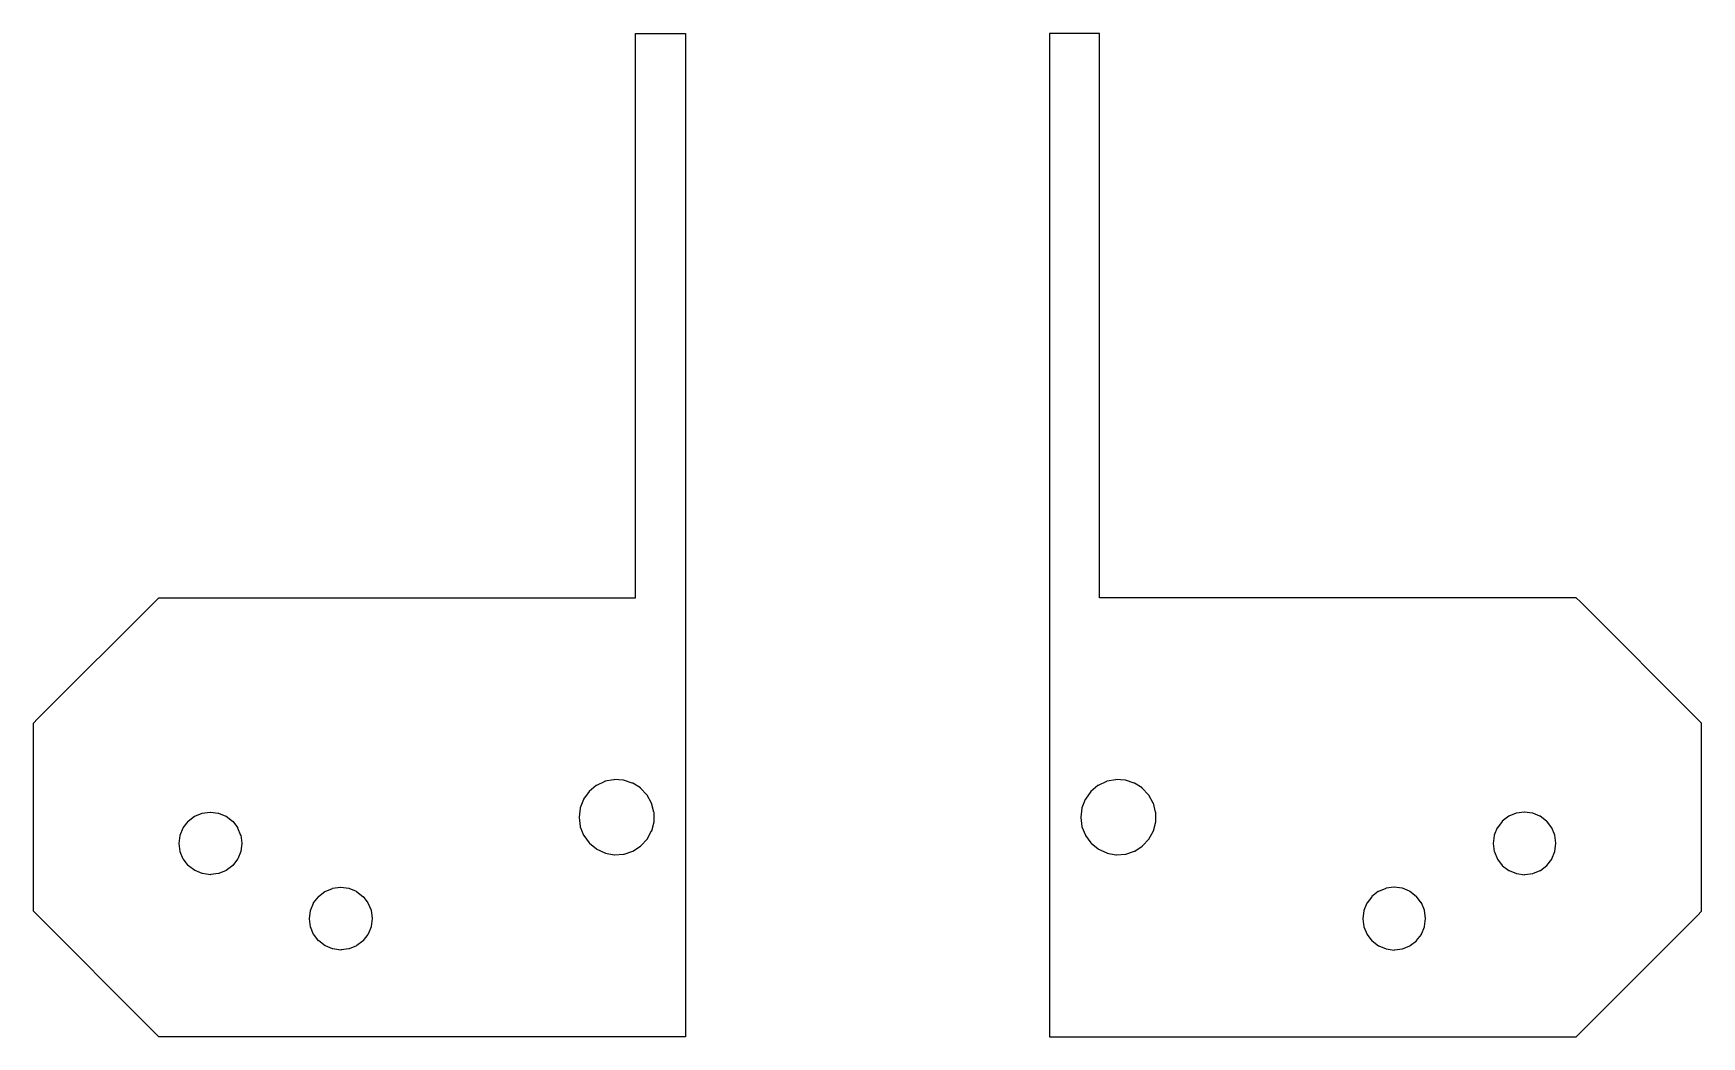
# Model space of a CAD drawing. Header units: metres. Extents: x -61 to 72, y 49 to 129.
import ezdxf

# ---------------------------------------------------------------- set-up
doc = ezdxf.new("R2010")
doc.units = ezdxf.units.M

msp = doc.modelspace()

# ---------------------------------------------------------------- linework, layer by layer
for p, q in [((-13.25, 126.35), (-13.25, 128.95)), ((-13.25, 128.95), (-13.05, 128.95)), ((-13.05, 128.95), (-9.25, 128.95)), ((-9.25, 128.95), (-9.25, 126.35)), ((23.55, 128.95), (19.75, 128.95)), ((19.75, 128.95), (19.75, 126.35)), ((23.75, 128.95), (23.55, 128.95)), ((23.75, 126.35), (23.75, 128.95)), ((-13.25, 85.85), (-13.25, 126.35)), ((-9.25, 126.35), (-9.25, 54.35)), ((19.75, 126.35), (19.75, 54.35)), ((23.75, 85.85), (23.75, 126.35)), ((-13.25, 83.95), (-13.25, 85.85)), ((23.75, 83.95), (23.75, 85.85)), ((-60.92, 74.29), (-51.25, 83.95)), ((-51.25, 83.95), (-14.52, 83.95)), ((-14.52, 83.95), (-13.25, 83.95)), ((60.48, 83.95), (23.75, 83.95)), ((61.75, 83.95), (60.48, 83.95)), ((62.08, 83.62), (61.75, 83.95)), ((61.75, 83.95), (61.75, 83.95)), ((71.75, 73.95), (62.08, 83.62)), ((-61.25, 73.95), (-60.92, 74.29)), ((-61.25, 73.45), (-61.25, 73.95)), ((-61.25, 58.95), (-61.25, 73.45)), ((71.75, 59.45), (71.75, 73.95)), ((-15.7, 69.29), (-16.36, 68.99)), ((-15.68, 69.31), (-15.7, 69.29)), ((-14.96, 69.44), (-15.68, 69.31)), ((-14.94, 69.45), (-14.96, 69.44)), ((-14.21, 69.4), (-14.94, 69.45)), ((-14.19, 69.4), (-14.21, 69.4)), ((-13.5, 69.17), (-14.19, 69.4)), ((-13.47, 69.17), (-13.5, 69.17)), ((-12.86, 68.78), (-13.47, 69.17)), ((24.3, 69.29), (23.64, 68.99)), ((24.32, 69.31), (24.3, 69.29)), ((25.04, 69.44), (24.32, 69.31)), ((25.06, 69.45), (25.04, 69.44)), ((25.79, 69.4), (25.06, 69.45)), ((25.81, 69.4), (25.79, 69.4)), ((26.5, 69.17), (25.81, 69.4)), ((26.53, 69.17), (26.5, 69.17)), ((27.14, 68.78), (26.53, 69.17)), ((-17.39, 67.87), (-17.66, 67.2)), ((-17.38, 67.9), (-17.39, 67.87)), ((-16.95, 68.49), (-17.38, 67.9)), ((-16.94, 68.51), (-16.95, 68.49)), ((-16.38, 68.97), (-16.94, 68.51)), ((-16.94, 68.51), (-16.94, 68.51)), ((-16.36, 68.99), (-16.38, 68.97)), ((-12.84, 68.76), (-12.86, 68.78)), ((-12.34, 68.23), (-12.84, 68.76)), ((-12.32, 68.22), (-12.34, 68.23)), ((-11.97, 67.58), (-12.32, 68.22)), ((22.61, 67.87), (22.34, 67.2)), ((22.62, 67.9), (22.61, 67.87)), ((23.05, 68.49), (22.62, 67.9)), ((23.06, 68.51), (23.05, 68.49)), ((23.62, 68.97), (23.06, 68.51)), ((23.06, 68.51), (23.06, 68.51)), ((23.64, 68.99), (23.62, 68.97)), ((27.16, 68.76), (27.14, 68.78)), ((27.66, 68.23), (27.16, 68.76)), ((27.68, 68.22), (27.66, 68.23)), ((28.03, 67.58), (27.68, 68.22)), ((-48.9, 66.13), (-48.4, 66.52)), ((-48.4, 66.52), (-48.38, 66.53)), ((-48.38, 66.53), (-47.8, 66.77)), ((-47.8, 66.77), (-47.78, 66.78)), ((-47.78, 66.78), (-47.15, 66.86)), ((-47.15, 66.86), (-47.13, 66.86)), ((-47.13, 66.86), (-46.51, 66.78)), ((-46.51, 66.78), (-46.49, 66.78)), ((-46.49, 66.78), (-45.9, 66.54)), ((-45.9, 66.54), (-45.88, 66.53)), ((-45.88, 66.53), (-45.38, 66.14)), ((-17.66, 67.17), (-17.75, 66.45)), ((-17.66, 67.2), (-17.66, 67.17)), ((-11.96, 67.56), (-11.97, 67.58)), ((-11.78, 66.85), (-11.96, 67.56)), ((-11.77, 66.83), (-11.78, 66.85)), ((-11.77, 66.1), (-11.77, 66.83)), ((22.34, 67.17), (22.25, 66.45)), ((22.34, 67.2), (22.34, 67.17)), ((28.04, 67.56), (28.03, 67.58)), ((28.22, 66.85), (28.04, 67.56)), ((28.23, 66.83), (28.22, 66.85)), ((28.23, 66.1), (28.23, 66.83)), ((56.37, 66.52), (55.86, 66.13)), ((56.38, 66.53), (56.37, 66.52)), ((56.97, 66.77), (56.38, 66.53)), ((56.99, 66.78), (56.97, 66.77)), ((57.61, 66.86), (56.99, 66.78)), ((56.99, 66.78), (56.99, 66.78)), ((57.63, 66.86), (57.61, 66.86)), ((58.26, 66.78), (57.63, 66.86)), ((58.28, 66.78), (58.26, 66.78)), ((58.86, 66.54), (58.28, 66.78)), ((58.88, 66.53), (58.86, 66.54)), ((59.38, 66.14), (58.88, 66.53)), ((-49.55, 65.01), (-49.31, 65.59)), ((-49.31, 65.59), (-49.3, 65.61)), ((-49.3, 65.61), (-48.91, 66.11)), ((-48.91, 66.11), (-48.9, 66.13)), ((-45.38, 66.14), (-45.36, 66.13)), ((-45.36, 66.13), (-44.98, 65.63)), ((-44.98, 65.63), (-44.97, 65.61)), ((-44.97, 65.61), (-44.73, 65.03)), ((-17.75, 66.45), (-17.75, 66.43)), ((-17.75, 66.43), (-17.66, 65.71)), ((-17.66, 65.71), (-17.65, 65.68)), ((-17.65, 65.68), (-17.38, 65.01)), ((-12.31, 64.71), (-11.96, 65.35)), ((-11.96, 65.35), (-11.95, 65.37)), ((-11.95, 65.37), (-11.77, 66.08)), ((-11.77, 66.08), (-11.77, 66.1)), ((22.25, 66.45), (22.25, 66.43)), ((22.25, 66.43), (22.34, 65.71)), ((22.34, 65.71), (22.35, 65.68)), ((22.35, 65.68), (22.62, 65.01)), ((27.69, 64.71), (28.04, 65.35)), ((28.04, 65.35), (28.05, 65.37)), ((28.05, 65.37), (28.23, 66.08)), ((28.23, 66.08), (28.23, 66.1)), ((55.46, 65.59), (55.22, 65.01)), ((55.47, 65.61), (55.46, 65.59)), ((55.85, 66.11), (55.47, 65.61)), ((55.86, 66.13), (55.85, 66.11)), ((59.4, 66.13), (59.38, 66.14)), ((59.78, 65.63), (59.4, 66.13)), ((59.8, 65.61), (59.78, 65.63)), ((60.04, 65.03), (59.8, 65.61)), ((-49.63, 64.36), (-49.55, 64.99)), ((-49.63, 64.34), (-49.63, 64.36)), ((-49.55, 63.72), (-49.63, 64.34)), ((-49.55, 64.99), (-49.55, 65.01)), ((-44.73, 65.03), (-44.72, 65.01)), ((-44.72, 65.01), (-44.64, 64.39)), ((-44.63, 64.36), (-44.72, 63.74)), ((-44.64, 64.39), (-44.63, 64.36)), ((-17.38, 65.01), (-17.36, 64.99)), ((-17.36, 64.99), (-16.94, 64.4)), ((-16.94, 64.4), (-16.92, 64.38)), ((-16.92, 64.38), (-16.36, 63.92)), ((-16.36, 63.92), (-16.33, 63.91)), ((-16.33, 63.91), (-15.68, 63.6)), ((-13.45, 63.75), (-12.84, 64.14)), ((-12.84, 64.14), (-12.82, 64.16)), ((-12.82, 64.16), (-12.32, 64.69)), ((-12.32, 64.69), (-12.31, 64.71)), ((22.62, 65.01), (22.64, 64.99)), ((22.64, 64.99), (23.06, 64.4)), ((23.06, 64.4), (23.08, 64.38)), ((23.08, 64.38), (23.64, 63.92)), ((23.64, 63.92), (23.67, 63.91)), ((23.67, 63.91), (24.32, 63.6)), ((26.55, 63.75), (27.16, 64.14)), ((27.16, 64.14), (27.18, 64.16)), ((27.18, 64.16), (27.68, 64.69)), ((27.68, 64.69), (27.69, 64.71)), ((55.22, 64.99), (55.13, 64.36)), ((55.13, 64.36), (55.14, 64.34)), ((55.14, 64.34), (55.22, 63.72)), ((55.22, 65.01), (55.22, 64.99)), ((60.05, 65.01), (60.04, 65.03)), ((60.13, 64.39), (60.05, 65.01)), ((60.05, 63.74), (60.13, 64.36)), ((60.13, 64.36), (60.13, 64.39)), ((-49.54, 63.7), (-49.55, 63.72)), ((-49.3, 63.11), (-49.54, 63.7)), ((-49.28, 63.1), (-49.3, 63.11)), ((-48.9, 62.6), (-49.28, 63.1)), ((-48.88, 62.58), (-48.9, 62.6)), ((-48.38, 62.2), (-48.88, 62.58)), ((-48.88, 62.58), (-48.88, 62.58)), ((-45.36, 62.6), (-45.87, 62.21)), ((-45.35, 62.61), (-45.36, 62.6)), ((-44.97, 63.11), (-45.35, 62.61)), ((-44.96, 63.13), (-44.97, 63.11)), ((-44.72, 63.72), (-44.96, 63.13)), ((-44.72, 63.74), (-44.72, 63.72)), ((-15.68, 63.6), (-15.65, 63.59)), ((-15.65, 63.59), (-14.94, 63.46)), ((-14.94, 63.46), (-14.91, 63.46)), ((-14.91, 63.46), (-14.19, 63.51)), ((-14.19, 63.51), (-14.16, 63.51)), ((-14.16, 63.51), (-13.47, 63.74)), ((-13.47, 63.74), (-13.45, 63.75)), ((24.32, 63.6), (24.35, 63.59)), ((24.35, 63.59), (25.06, 63.46)), ((25.06, 63.46), (25.09, 63.46)), ((25.09, 63.46), (25.81, 63.51)), ((25.81, 63.51), (25.84, 63.51)), ((25.84, 63.51), (26.53, 63.74)), ((26.53, 63.74), (26.55, 63.75)), ((55.22, 63.72), (55.23, 63.7)), ((55.23, 63.7), (55.47, 63.11)), ((55.47, 63.11), (55.48, 63.1)), ((55.48, 63.1), (55.86, 62.6)), ((55.86, 62.6), (55.88, 62.58)), ((55.88, 62.58), (56.38, 62.2)), ((58.9, 62.21), (59.4, 62.6)), ((59.4, 62.6), (59.41, 62.61)), ((59.41, 62.61), (59.8, 63.11)), ((59.8, 63.11), (59.81, 63.13)), ((59.81, 63.13), (60.05, 63.72)), ((60.05, 63.72), (60.05, 63.74)), ((-48.36, 62.19), (-48.38, 62.2)), ((-47.78, 61.95), (-48.36, 62.19)), ((-47.76, 61.95), (-47.78, 61.95)), ((-47.13, 61.86), (-47.76, 61.95)), ((-47.11, 61.87), (-47.13, 61.86)), ((-46.49, 61.95), (-47.11, 61.87)), ((-46.47, 61.96), (-46.49, 61.95)), ((-45.88, 62.2), (-46.47, 61.96)), ((-45.87, 62.21), (-45.88, 62.2)), ((56.38, 62.2), (56.4, 62.19)), ((56.4, 62.19), (56.99, 61.95)), ((56.99, 61.95), (57.01, 61.95)), ((57.01, 61.95), (57.63, 61.86)), ((57.63, 61.86), (57.65, 61.87)), ((57.65, 61.87), (58.28, 61.95)), ((58.28, 61.95), (58.3, 61.96)), ((58.3, 61.96), (58.88, 62.2)), ((58.88, 62.2), (58.9, 62.21)), ((-38.91, 59.61), (-38.52, 60.11)), ((-38.52, 60.11), (-38.51, 60.13)), ((-38.51, 60.13), (-38.01, 60.52)), ((-38.01, 60.52), (-37.99, 60.53)), ((-37.99, 60.53), (-37.41, 60.77)), ((-37.41, 60.77), (-37.39, 60.78)), ((-37.39, 60.78), (-36.76, 60.86)), ((-36.76, 60.86), (-36.74, 60.86)), ((-36.74, 60.86), (-36.11, 60.78)), ((-36.11, 60.78), (-36.09, 60.78)), ((-36.09, 60.78), (-35.51, 60.54)), ((-35.51, 60.54), (-35.49, 60.53)), ((-35.49, 60.53), (-34.99, 60.14)), ((-34.99, 60.14), (-34.97, 60.13)), ((-34.97, 60.13), (-34.59, 59.63)), ((45.46, 60.11), (45.08, 59.61)), ((45.47, 60.13), (45.46, 60.11)), ((45.97, 60.52), (45.47, 60.13)), ((45.99, 60.53), (45.97, 60.52)), ((46.57, 60.77), (45.99, 60.53)), ((46.59, 60.78), (46.57, 60.77)), ((47.22, 60.86), (46.59, 60.78)), ((47.24, 60.86), (47.22, 60.86)), ((47.87, 60.78), (47.24, 60.86)), ((47.89, 60.78), (47.87, 60.78)), ((48.47, 60.54), (47.89, 60.78)), ((48.49, 60.53), (48.47, 60.54)), ((48.99, 60.14), (48.49, 60.53)), ((49.01, 60.13), (48.99, 60.14)), ((49.39, 59.63), (49.01, 60.13)), ((-51.58, 49.29), (-61.25, 58.95)), ((-61.25, 58.95), (-61.25, 58.95)), ((-39.24, 58.36), (-39.16, 58.99)), ((-39.16, 59.01), (-38.91, 59.59)), ((-39.16, 58.99), (-39.16, 59.01)), ((-39.16, 59.01), (-39.16, 59.01)), ((-38.91, 59.59), (-38.91, 59.61)), ((-34.59, 59.63), (-34.58, 59.61)), ((-34.58, 59.61), (-34.33, 59.03)), ((-34.33, 59.03), (-34.33, 59.01)), ((-34.33, 59.01), (-34.24, 58.39)), ((44.82, 58.99), (44.74, 58.36)), ((44.83, 59.01), (44.82, 58.99)), ((45.07, 59.59), (44.83, 59.01)), ((45.08, 59.61), (45.07, 59.59)), ((49.41, 59.61), (49.39, 59.63)), ((49.65, 59.03), (49.41, 59.61)), ((49.66, 59.01), (49.65, 59.03)), ((49.74, 58.39), (49.66, 59.01)), ((61.75, 48.95), (71.42, 58.62)), ((71.42, 58.62), (71.75, 58.95)), ((71.75, 58.95), (71.75, 59.45)), ((-39.24, 58.34), (-39.24, 58.36)), ((-39.16, 57.72), (-39.24, 58.34)), ((-39.15, 57.7), (-39.16, 57.72)), ((-38.91, 57.11), (-39.15, 57.7)), ((-34.33, 57.72), (-34.57, 57.13)), ((-34.32, 57.74), (-34.33, 57.72)), ((-34.24, 58.36), (-34.32, 57.74)), ((-34.24, 58.39), (-34.24, 58.36)), ((44.74, 58.36), (44.74, 58.34)), ((44.74, 58.34), (44.83, 57.72)), ((44.83, 57.72), (44.83, 57.7)), ((44.83, 57.7), (45.08, 57.11)), ((49.41, 57.13), (49.66, 57.72)), ((49.66, 57.74), (49.74, 58.36)), ((49.66, 57.72), (49.66, 57.74)), ((49.74, 58.36), (49.74, 58.39)), ((-38.89, 57.1), (-38.91, 57.11)), ((-38.51, 56.6), (-38.89, 57.1)), ((-38.49, 56.58), (-38.51, 56.6)), ((-37.99, 56.2), (-38.49, 56.58)), ((-37.97, 56.19), (-37.99, 56.2)), ((-37.39, 55.95), (-37.97, 56.19)), ((-37.37, 55.95), (-37.39, 55.95)), ((-36.74, 55.86), (-37.37, 55.95)), ((-36.72, 55.87), (-36.74, 55.86)), ((-36.09, 55.95), (-36.72, 55.87)), ((-36.07, 55.96), (-36.09, 55.95)), ((-35.49, 56.2), (-36.07, 55.96)), ((-35.47, 56.21), (-35.49, 56.2)), ((-34.97, 56.6), (-35.47, 56.21)), ((-34.96, 56.61), (-34.97, 56.6)), ((-34.58, 57.11), (-34.96, 56.61)), ((-34.57, 57.13), (-34.58, 57.11)), ((45.08, 57.11), (45.09, 57.1)), ((45.09, 57.1), (45.47, 56.6)), ((45.47, 56.6), (45.49, 56.58)), ((45.49, 56.58), (45.99, 56.2)), ((45.99, 56.2), (46.01, 56.19)), ((46.01, 56.19), (46.59, 55.95)), ((46.59, 55.95), (46.61, 55.95)), ((46.61, 55.95), (47.24, 55.86)), ((47.24, 55.86), (47.26, 55.87)), ((47.26, 55.87), (47.89, 55.95)), ((47.89, 55.95), (47.91, 55.96)), ((47.91, 55.96), (48.49, 56.2)), ((48.49, 56.2), (48.51, 56.21)), ((48.51, 56.21), (49.01, 56.6)), ((49.01, 56.6), (49.02, 56.61)), ((49.02, 56.61), (49.41, 57.11)), ((49.41, 57.11), (49.41, 57.13)), ((49.41, 57.11), (49.41, 57.11)), ((-9.25, 54.35), (-9.25, 48.95)), ((19.75, 54.35), (19.75, 48.95)), ((-51.25, 48.95), (-51.58, 49.29)), ((-49.15, 48.95), (-51.25, 48.95)), ((-9.25, 48.95), (-49.15, 48.95)), ((19.75, 48.95), (59.65, 48.95)), ((59.65, 48.95), (61.75, 48.95))]:
    msp.add_line(p, q)

doc.saveas('drawing.dxf')
